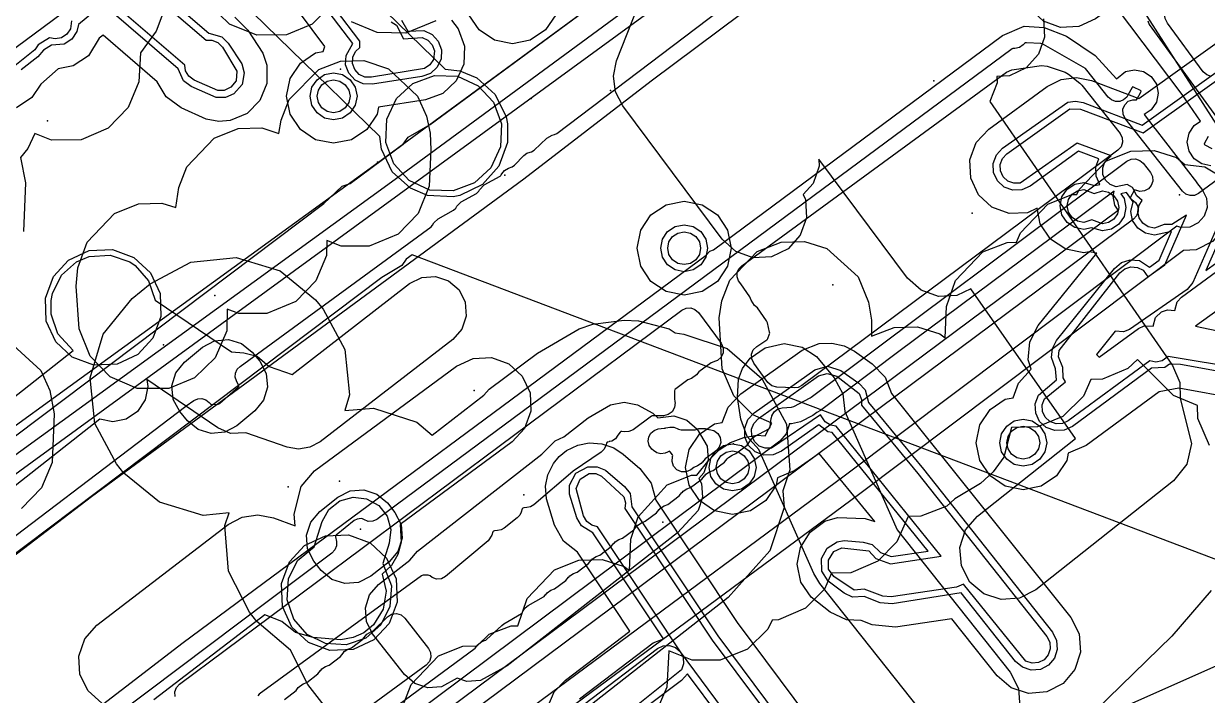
# Model space of a CAD drawing. Header units: metres. Extents: x 8738 to 9560, y -8972 to -7699.
# Drawn here: x 9030.6 to 9081, y -8108.9 to -8080.3 of the extents above; entities that cross this region are included whole.
import ezdxf

# ---------------------------------------------------------------- set-up
doc = ezdxf.new("R2010")
doc.units = ezdxf.units.M
for name, color, linetype in [('AI_GREENING_EXCLUSIONS', 1, 'Continuous'), ('AI_GREENING_LAWN', 82, 'Continuous'), ('AI_GREENING_REJECTED', 6, 'Continuous')]:
    doc.layers.add(name, color=color, linetype=linetype)

msp = doc.modelspace()

# ---------------------------------------------------------------- linework, layer by layer
at = {"layer": 'AI_GREENING_EXCLUSIONS'}
for points in [[(9135.623, -8002.253), (9120.149, -8013.518), (9076.249, -8047.119), (9063.963, -8056.126), (9063.981, -8056.862), (9063.352, -8058.709), (9062.065, -8060.175), (9060.716, -8061.209), (9058.965, -8062.071), (9057.019, -8062.197), (9056.141, -8061.899), (9055.655, -8061.923), (9055.572, -8062.153), (9055.355, -8062.393), (9055.049, -8063.245), (9053.738, -8064.69), (9053.176, -8065.106), (9051.411, -8065.939), (9051.081, -8065.955), (9011.834, -8095.018)], [(9086.755, -8060.903), (9073.69, -8070.417), (9073.249, -8070.663), (9072.484, -8070.939), (9071.674, -8071.023), (9071.514, -8070.998), (9063.65, -8076.778), (9063.47, -8077.53), (9062.641, -8078.741), (9062.132, -8079.196), (9057.313, -8082.792), (9051.892, -8086.973), (9033.491, -8100.485), (9017.902, -8112.401)], [(9030.063, -8065.368), (9030.758, -8065.012), (9031.536, -8064.949), (9032.278, -8065.189), (9032.873, -8065.694), (9037.454, -8071.482), (9048.552, -8082.279), (9049.176, -8082.356), (9049.898, -8082.659), (9050.677, -8083.36), (9051.14, -8084.32), (9051.198, -8084.612), (9051.198, -8085.404), (9050.837, -8086.418), (9050.136, -8087.197), (9049.176, -8087.66), (9048.884, -8087.718), (9047.8, -8087.66), (9047.078, -8087.357), (9046.299, -8086.656), (9045.836, -8085.696), (9045.762, -8085.146), (9034.398, -8074.066), (9029.737, -8068.177)], [(9081.525, -8064.872), (9079.98, -8066.016), (9079.772, -8066.313), (9078.855, -8066.835), (9072.816, -8071.279), (9093.432, -8103.446)], [(9081.525, -8064.872), (9079.98, -8066.016), (9079.772, -8066.313), (9078.855, -8066.835), (9072.816, -8071.279), (9093.432, -8103.446)], [(9081.143, -8086.395), (9080.76, -8086.319), (9080.436, -8086.102), (9080.219, -8085.778), (9080.143, -8085.395), (9080.219, -8085.012), (9080.436, -8084.688), (9080.709, -8084.505), (9079.922, -8083.359), (9077.129, -8079.655), (9076.905, -8078.712), (9076.919, -8078.467), (9077.044, -8077.959), (9077.354, -8077.411), (9077.892, -8076.916), (9089.005, -8068.435)], [(9018.153, -8107.009), (9043.386, -8088.007), (9044.157, -8087.266), (9044.504, -8087.151), (9046.76, -8085.471), (9046.968, -8085.173), (9047.904, -8084.644), (9067.424, -8070.28)], [(9018.153, -8107.009), (9043.386, -8088.007), (9044.157, -8087.266), (9044.504, -8087.151), (9046.76, -8085.471), (9046.968, -8085.173), (9047.904, -8084.644), (9067.424, -8070.28)], [(9081.595, -8078.775), (9080.896, -8079.422), (9080.173, -8079.724), (9078.993, -8079.724), (9077.587, -8079.167), (9076.242, -8080.147), (9075.533, -8080.474), (9074.754, -8080.506), (9074.021, -8080.236), (9073.448, -8079.707), (9073.12, -8078.999), (9073.089, -8078.219), (9073.358, -8077.487), (9073.887, -8076.913), (9075.823, -8075.503), (9076.449, -8075.198), (9077.142, -8075.125), (9077.872, -8075.177), (9079.187, -8074.843), (9079.187, -8074.843), (9079.979, -8074.843), (9080.896, -8075.184), (9081.595, -8075.831)], [(9016.43, -8107.472), (9045.67, -8086.273), (9060.23, -8075.569)], [(9016.448, -8108.711), (9046.259, -8087.08), (9061.502, -8075.875)], [(9074.028, -8080.138), (9074.069, -8080.917), (9073.809, -8081.653), (9073.286, -8082.233), (9072.582, -8082.569), (9072.044, -8082.597), (9072.058, -8082.861), (9071.735, -8083.665), (9079.515, -8094.907), (9079.825, -8095.623), (9079.837, -8096.31), (9080.32, -8098.22), (9080.125, -8099.105), (9079.56, -8099.814), (9073.694, -8104.447), (9072.999, -8104.802), (9072.221, -8104.864), (9071.478, -8104.624), (9070.884, -8104.118), (9070.529, -8103.423), (9070.468, -8102.645), (9070.708, -8101.902), (9071.214, -8101.309), (9075.389, -8098.011), (9070.926, -8091.634), (9070.329, -8091.918), (9069.55, -8091.959), (9069.55, -8091.959), (9068.815, -8091.699), (9068.235, -8091.176), (9064.458, -8086.117), (9064.473, -8086.412), (9064.213, -8087.148), (9063.786, -8087.622), (9063.889, -8087.84), (9063.93, -8088.619), (9063.669, -8089.355), (9063.147, -8089.935), (9062.443, -8090.27), (9061.664, -8090.311), (9060.928, -8090.051), (9060.348, -8089.528), (9056.109, -8083.851), (9055.803, -8083.251), (9055.713, -8082.583), (9055.85, -8081.924), (9057.388, -8078.006)], [(9035.732, -8078.384), (9038.49, -8080.753), (9039.035, -8080.902), (9039.311, -8081.177), (9039.892, -8082.059), (9039.997, -8082.435), (9039.905, -8082.935), (9039.556, -8083.341), (9039.196, -8083.491), (9038.806, -8083.491), (9037.73, -8083.018), (9037.415, -8082.787), (9037.186, -8082.27), (9034.066, -8079.589)], [(9035.248, -8078.364), (9038.372, -8081.047), (9038.616, -8081.047), (9038.869, -8081.151), (9039.062, -8081.344), (9039.686, -8082.373), (9039.647, -8082.778), (9039.427, -8083.054), (9039.137, -8083.196), (9038.864, -8083.197), (9037.857, -8082.747), (9037.637, -8082.585), (9037.496, -8082.351), (9037.46, -8082.109), (9034.082, -8079.207)], [(9046.686, -8080.202), (9046.966, -8080.666), (9047.635, -8080.638), (9047.989, -8080.802), (9048.253, -8081.089), (9048.388, -8081.455), (9048.372, -8081.845), (9048.208, -8082.199), (9047.921, -8082.463), (9047.555, -8082.598), (9045.455, -8082.928), (9045.065, -8082.912), (9044.711, -8082.748), (9044.447, -8082.461), (9044.312, -8082.095), (9044.328, -8081.705), (9044.613, -8081.199), (9042.602, -8078.541)], [(9046.247, -8080.266), (9046.476, -8080.416), (9046.781, -8080.999), (9047.564, -8080.93), (9047.812, -8081.044), (9047.997, -8081.245), (9048.092, -8081.501), (9048.047, -8081.879), (9047.895, -8082.106), (9047.668, -8082.258), (9045.409, -8082.632), (9045.136, -8082.62), (9044.888, -8082.506), (9044.703, -8082.305), (9044.608, -8082.049), (9044.608, -8082.049), (9044.62, -8081.776), (9044.734, -8081.528), (9044.912, -8081.363), (9044.912, -8081.093), (9042.843, -8078.361)], [(9048.814, -8080.197), (9049.107, -8080.567), (9049.376, -8081.3), (9049.344, -8082.079), (9049.017, -8082.788), (9048.443, -8083.317), (9047.71, -8083.586), (9045.709, -8083.9), (9045.648, -8084.206), (9045.214, -8084.855), (9044.565, -8085.289), (9043.8, -8085.441), (9043.035, -8085.289), (9042.386, -8084.855), (9041.952, -8084.206), (9041.8, -8083.441), (9041.952, -8082.676), (9042.386, -8082.027), (9043.035, -8081.593), (9043.353, -8081.53), (9043.428, -8081.315), (9041.801, -8079.139)], [(9036.575, -8079.795), (9036.238, -8080.671), (9035.576, -8081.588), (9035.51, -8082.831), (9035.057, -8083.915), (9034.201, -8084.792), (9033.051, -8085.29), (9031.782, -8085.306), (9031.079, -8085.03), (9030.785, -8085.656), (9030.466, -8086.048), (9030.685, -8087.126), (9030.603, -8089.199)], [(9033.67, -8079.773), (9032.934, -8080.382), (9032.874, -8080.683), (9032.657, -8081.007), (9032.333, -8081.224), (9031.786, -8081.267), (9031.455, -8081.469), (9031.204, -8081.759), (9030.494, -8082.312)], [(9043.743, -8079.528), (9042.882, -8080.367), (9041.799, -8080.82), (9040.53, -8080.836), (9039.365, -8080.367), (9038.488, -8079.511)], [(9032.637, -8080.233), (9032.597, -8080.568), (9032.445, -8080.795), (9032.218, -8080.947), (9031.95, -8081), (9031.705, -8080.951), (9031.226, -8081.254), (9031.085, -8081.465), (9030.228, -8082.139)], [(9039.59, -8080.07), (9040.142, -8080.621), (9040.785, -8081.607), (9040.961, -8082.118), (9040.962, -8082.898), (9040.664, -8083.62), (9040.113, -8084.172), (9039.392, -8084.471), (9038.908, -8084.508), (9038.376, -8084.41), (9037.305, -8083.924), (9036.676, -8083.46), (9036.288, -8082.817), (9033.983, -8080.836), (9033.818, -8080.963), (9033.364, -8081.714), (9032.715, -8082.148), (9032.077, -8082.275), (9031.334, -8082.925), (9030.954, -8083.494), (9030.305, -8083.928)], [(9048.151, -8080.221), (9046.875, -8080.747), (9045.65, -8080.723), (9044.566, -8080.266)], [(9053.258, -8079.965), (9052.824, -8080.614), (9052.175, -8081.048), (9051.41, -8081.2), (9050.645, -8081.048), (9049.996, -8080.614), (9049.562, -8079.965)], [(9024.554, -8116.561), (9037.39, -8106.69), (9059.664, -8090.198), (9059.824, -8090.033), (9059.972, -8089.969), (9072.28, -8080.856), (9073.204, -8080.454), (9074.053, -8080.504), (9075.005, -8080.882), (9076.227, -8081.697), (9077.134, -8082.697), (9077.521, -8082.386), (9077.904, -8082.31), (9078.287, -8082.386), (9078.611, -8082.603), (9078.828, -8082.927), (9078.904, -8083.31), (9078.828, -8083.693), (9078.611, -8084.017), (9078.311, -8084.217), (9078.77, -8084.813), (9078.779, -8084.82), (9080.534, -8087.094), (9080.543, -8087.111), (9080.789, -8087.43), (9080.962, -8087.779), (9080.988, -8088.169), (9080.864, -8088.538), (9080.607, -8088.832), (9080.257, -8089.005), (9079.868, -8089.032), (9079.697, -8088.974), (9065.544, -8099.608), (9033.561, -8123.274)], [(9082.268, -8096.314), (9079.788, -8095.867), (9078.944, -8096.027), (9075.846, -8098.299), (9075.074, -8098.631), (9075.011, -8098.951), (9074.577, -8099.6), (9073.928, -8100.034), (9073.163, -8100.186), (9072.398, -8100.034), (9071.749, -8099.6), (9071.315, -8098.951), (9071.163, -8098.186), (9071.315, -8097.421), (9071.749, -8096.772), (9072.398, -8096.338), (9072.726, -8096.273), (9072.953, -8095.648), (9073.493, -8095.063), (9073.37, -8094.653), (9073.444, -8093.886), (9073.802, -8093.204), (9076.288, -8090.122), (9075.972, -8090.059), (9075.735, -8090.106), (9075.735, -8090.106), (9074.97, -8089.954), (9074.321, -8089.52), (9073.887, -8088.871), (9073.755, -8088.205), (9073.338, -8088.397), (9072.558, -8088.429), (9071.826, -8088.159), (9071.253, -8087.63), (9070.925, -8086.921), (9070.894, -8086.141), (9071.164, -8085.409), (9071.693, -8084.836), (9074.181, -8083.026), (9074.77, -8082.731), (9075.422, -8082.644), (9076.067, -8082.773), (9078.084, -8083.538), (9082.464, -8080.402)], [(9082.445, -8095.33), (9079.855, -8094.863), (9079.385, -8094.848), (9079.191, -8094.978), (9078.629, -8095.018), (9075.254, -8097.492), (9074.901, -8097.657), (9074.511, -8097.674), (9074.144, -8097.54), (9073.857, -8097.277), (9073.692, -8096.923), (9073.675, -8096.533), (9073.808, -8096.167), (9074.574, -8095.511), (9074.535, -8095.036), (9074.365, -8094.555), (9074.402, -8094.172), (9074.581, -8093.831), (9077.046, -8090.767), (9077.345, -8090.516), (9077.717, -8090.399), (9078.106, -8090.434), (9078.53, -8090.707), (9078.942, -8090.422), (9079.48, -8089.197), (9078.743, -8089.348), (9078.36, -8089.272), (9078.036, -8089.055), (9077.819, -8088.731), (9077.743, -8088.348), (9077.743, -8088.348), (9077.844, -8087.928), (9077.56, -8087.539), (9077.318, -8087.585), (9077.454, -8087.787), (9077.53, -8088.17), (9077.454, -8088.553), (9077.237, -8088.877), (9076.913, -8089.094), (9076.53, -8089.17), (9076.067, -8089.04), (9075.735, -8089.106), (9075.352, -8089.03), (9075.028, -8088.813), (9074.811, -8088.489), (9074.735, -8088.106), (9074.811, -8087.723), (9075.028, -8087.399), (9075.352, -8087.182), (9075.735, -8087.106), (9076.198, -8087.236), (9076.425, -8087.191), (9076.261, -8086.833), (9076.248, -8086.443), (9076.378, -8086.1), (9075.509, -8085.77), (9073.458, -8087.262), (9073.104, -8087.425), (9072.714, -8087.441), (9072.348, -8087.306), (9072.061, -8087.041), (9071.898, -8086.687), (9071.882, -8086.297), (9072.017, -8085.931), (9072.282, -8085.644), (9075.064, -8083.687), (9075.39, -8083.643), (9075.713, -8083.708), (9078.23, -8084.663), (9083.046, -8081.215)], [(9082.499, -8095.035), (9079.325, -8094.516), (9079.076, -8094.701), (9078.808, -8094.754), (9078.552, -8094.703), (9075.077, -8097.25), (9074.829, -8097.365), (9074.557, -8097.377), (9074.3, -8097.284), (9074.099, -8097.099), (9073.983, -8096.852), (9073.971, -8096.579), (9074.065, -8096.322), (9074.967, -8095.595), (9074.858, -8095.423), (9074.848, -8094.986), (9074.664, -8094.526), (9074.69, -8094.258), (9077.279, -8090.955), (9077.489, -8090.78), (9077.749, -8090.698), (9078.021, -8090.722), (9078.264, -8090.848), (9078.459, -8091.121), (9079.183, -8090.62), (9080.113, -8088.503), (9079.483, -8088.902), (9079.158, -8088.896), (9078.743, -8089.048), (9078.743, -8089.048), (9078.475, -8088.995), (9078.248, -8088.843), (9078.096, -8088.616), (9078.043, -8088.348), (9078.096, -8088.08), (9078.231, -8087.878), (9077.993, -8087.674), (9077.817, -8087.324), (9077.59, -8087.199), (9077.121, -8087.297), (9076.865, -8087.2), (9076.666, -8087.014), (9076.553, -8086.765), (9076.544, -8086.492), (9076.641, -8086.236), (9076.907, -8085.98), (9075.463, -8085.432), (9073.034, -8087.133), (9072.761, -8087.144), (9072.505, -8087.05), (9072.304, -8086.865), (9072.189, -8086.617), (9072.178, -8086.344), (9072.273, -8086.088), (9072.458, -8085.887), (9075.152, -8083.974), (9075.606, -8083.988), (9078.274, -8085.001), (9083.22, -8081.459)], [(9046.768, -8109.355), (9047.108, -8108.48), (9048.268, -8107.258), (9049.298, -8106.851), (9049.912, -8106.834), (9050.427, -8106.338), (9051.358, -8105.988), (9051.647, -8105.98), (9052.044, -8104.815), (9053.205, -8103.593), (9054.235, -8103.186), (9055.229, -8103.159), (9056.177, -8103.46), (9056.401, -8103.627), (9056.458, -8102.296), (9056.769, -8101.349), (9058.008, -8099.977), (9059.037, -8099.569), (9059.268, -8099.563), (9059.783, -8098.91), (9060.22, -8098.489), (9060.7, -8098.182), (9061.265, -8097.961), (9061.825, -8097.861), (9062.167, -8097.892), (9062.459, -8097.36), (9061.655, -8097.006), (9060.844, -8096.196), (9060.346, -8095.046), (9060.214, -8092.874), (9060.331, -8092.148), (9060.67, -8091.272), (9061.831, -8090.051), (9062.86, -8089.643), (9063.855, -8089.617), (9064.803, -8089.917), (9066.129, -8091.127), (9066.575, -8092.202), (9066.697, -8092.973), (9066.697, -8093.648), (9067.665, -8093.276), (9068.66, -8093.25), (9069.608, -8093.55), (9069.835, -8093.72), (9069.892, -8092.384), (9070.28, -8091.286), (9071.441, -8090.064), (9072.47, -8089.657), (9072.881, -8089.646), (9073.046, -8089.255), (9074.206, -8088.033), (9075.236, -8087.625), (9075.447, -8087.62), (9075.548, -8087.405), (9076.709, -8086.184), (9077.738, -8085.776), (9078.733, -8085.75), (9079.681, -8086.05), (9080.044, -8086.349), (9080.895, -8086.438), (9081.845, -8087.006)], [(9108.694, -8109.287), (9107.168, -8108.096), (9099.384, -8102.657), (9098.398, -8101.922), (9096.636, -8100.372), (9086.952, -8089.784), (9086.001, -8088.879), (9084.199, -8087.383), (9084.046, -8087.542), (9083.33, -8087.854), (9082.55, -8087.868), (9081.935, -8087.626), (9081.98, -8088.297), (9081.73, -8089.037), (9081.217, -8089.624), (9080.518, -8089.971), (9079.987, -8090.007), (9066.145, -8100.408), (9037.984, -8121.222)], [(9031.565, -8122.261), (9077.201, -8088.284), (9077.063, -8088.078), (9076.987, -8087.695), (9077.031, -8087.476), (9067.869, -8094.297), (9064.533, -8096.821), (9064.38, -8096.894), (9064.209, -8097.022), (9063.679, -8097.294), (9063.299, -8097.389), (9063.19, -8097.383), (9063.194, -8097.421), (9063.07, -8097.816), (9062.797, -8098.127), (9042.506, -8113.271)], [(9081.877, -8087.968), (9080.385, -8091.364), (9080.143, -8091.658), (9077.683, -8093.362), (9077.433, -8093.471), (9077.076, -8093.442), (9076.281, -8094.431), (9076.398, -8094.546), (9078.068, -8093.322), (9078.315, -8093.207), (9078.697, -8093.23), (9078.796, -8092.857), (9079.048, -8092.612), (9079.307, -8092.526), (9079.622, -8092.565), (9079.711, -8092.19), (9079.895, -8091.989), (9082.239, -8090.274)], [(9082.11, -8088.182), (9080.936, -8090.856), (9081.872, -8090.17)], [(9085.677, -8089.493), (9080.496, -8093.224), (9083.001, -8093.757)], [(9020.873, -8143.225), (9035.678, -8129.322), (9036.104, -8128.494), (9036.633, -8127.92), (9036.963, -8127.767), (9037.975, -8126.806), (9038.51, -8126.441), (9039.774, -8125.854), (9040.036, -8125.603), (9040.764, -8125.321), (9041.535, -8125.203), (9041.871, -8125.239), (9086.861, -8105.247), (9047.138, -8090.189), (9046.893, -8090.373), (9046.71, -8090.644), (9045.859, -8091.153), (9020.617, -8110.161)], [(9020.873, -8143.225), (9035.678, -8129.322), (9036.104, -8128.494), (9036.633, -8127.92), (9036.963, -8127.767), (9037.975, -8126.806), (9038.51, -8126.441), (9039.774, -8125.854), (9040.036, -8125.603), (9040.764, -8125.321), (9041.535, -8125.203), (9041.871, -8125.239), (9086.861, -8105.247), (9047.138, -8090.189), (9046.893, -8090.373), (9046.71, -8090.644), (9045.859, -8091.153), (9020.617, -8110.161)], [(9028.185, -8097.829), (9032.71, -8094.258), (9032.053, -8093.553), (9031.768, -8092.72), (9031.768, -8092.126), (9031.768, -8092.126), (9031.827, -8091.834), (9032.214, -8091.054), (9032.858, -8090.488), (9033.399, -8090.262), (9034.285, -8090.203), (9035.118, -8090.488), (9035.357, -8090.649), (9035.923, -8091.293), (9036.206, -8092.116), (9039.456, -8094.323), (9039.979, -8094.356), (9040.545, -8094.507), (9041.053, -8094.936), (9042.036, -8095.278), (9047.036, -8091.415), (9047.56, -8091.155), (9048.143, -8091.114), (9048.698, -8091.301), (9049.14, -8091.685), (9049.4, -8092.209), (9049.44, -8092.793), (9049.254, -8093.348), (9048.87, -8093.789), (9043.227, -8098.148), (9042.792, -8098.382), (9042.304, -8098.461), (9041.818, -8098.378), (9040.068, -8097.77), (9039.403, -8097.792), (9038.866, -8097.559), (9035.847, -8095.499), (9035.894, -8095.794), (9035.78, -8096.368), (9035.455, -8096.855), (9034.968, -8097.18), (9034.394, -8097.294), (9033.844, -8097.185), (9030.043, -8100.184)], [(9044.052, -8110.215), (9042.698, -8108.481), (9041.96, -8107.015), (9040.532, -8105.798), (9040.214, -8105.395), (9039.327, -8103.658), (9039.172, -8101.714), (9039.172, -8101.714), (9039.348, -8101.171), (9038.25, -8101.281), (9036.382, -8100.717), (9034.873, -8099.484), (9034.55, -8099.092), (9033.627, -8097.373), (9033.432, -8095.432), (9033.995, -8093.564), (9035.229, -8092.053), (9035.995, -8091.423), (9037.714, -8090.501), (9039.653, -8090.306), (9041.523, -8090.87), (9043.032, -8092.103), (9043.355, -8092.495), (9044.278, -8094.214), (9044.473, -8096.155), (9044.274, -8096.816), (9045.497, -8096.718), (9047.349, -8097.317), (9048, -8097.871), (9050.189, -8096.162), (9050.427, -8095.903), (9052.479, -8094.375), (9054.256, -8093.345), (9054.834, -8093.145), (9056.169, -8092.964), (9056.78, -8093.001), (9058.082, -8093.345), (9058.339, -8093.516), (9058.707, -8093.569), (9060.56, -8094.18), (9062.037, -8095.454), (9063.075, -8097.402), (9063.219, -8099.347), (9062.926, -8100.236), (9062.978, -8100.94), (9062.366, -8102.792), (9060.602, -8104.779), (9053.342, -8110.447)], [(9030.007, -8093.896), (9031.332, -8095.106), (9031.717, -8095.962), (9031.9, -8096.952), (9031.818, -8099.025), (9031.365, -8100.109), (9030.509, -8100.986)], [(9069.465, -8110.444), (9064.505, -8104.178), (9064.245, -8103.748), (9061.906, -8098.479), (9061.401, -8097.922), (9061.138, -8097.187), (9061.002, -8096.263), (9061.04, -8095.483), (9061.04, -8095.483), (9061.215, -8095.03), (9061.531, -8094.592), (9062.168, -8094.142), (9062.98, -8093.97), (9063.745, -8094.122), (9064.358, -8094.521), (9065.118, -8095.42), (9065.487, -8096.108), (9065.562, -8096.856), (9067.798, -8101.894), (9072.602, -8107.962), (9072.957, -8108.656), (9073.02, -8109.434)], [(9033.929, -8109.272), (9033.343, -8108.756), (9032.999, -8108.056), (9032.949, -8107.277), (9033.201, -8106.539), (9033.716, -8105.953), (9039.316, -8101.668), (9039.91, -8101.355), (9040.574, -8101.256), (9041.234, -8101.384), (9042.157, -8101.73), (9042.157, -8101.73), (9042.117, -8101.227), (9042.413, -8100.044), (9042.991, -8099.377), (9049.036, -8094.929), (9049.743, -8094.598), (9050.522, -8094.563), (9051.256, -8094.828), (9051.832, -8095.355), (9052.163, -8096.061), (9052.199, -8096.841), (9051.933, -8097.575), (9051.407, -8098.151), (9046.632, -8101.664), (9046.67, -8102.421), (9046.535, -8102.944), (9046.266, -8103.412), (9045.872, -8103.785), (9046.038, -8104.506), (9045.912, -8105.276), (9045.5, -8105.939), (9045.081, -8106.28), (9044.639, -8106.481), (9044.106, -8106.572), (9042.933, -8106.483), (9042.184, -8106.264), (9041.598, -8105.793), (9040.866, -8105.518), (9036.147, -8109.129)], [(9081.093, -8098.3), (9080.594, -8097.15), (9080.578, -8096.606), (9079.558, -8096.176), (9078.024, -8094.647), (9077.615, -8095.034), (9076.531, -8095.487), (9076.039, -8095.503), (9075.726, -8096.21), (9074.849, -8097.065), (9073.766, -8097.518), (9072.657, -8097.535), (9072.33, -8098.803), (9071.877, -8099.425), (9071.341, -8099.929), (9070.248, -8100.574), (9069.902, -8100.887), (9068.808, -8101.315), (9068.256, -8101.322), (9067.782, -8102.413), (9066.972, -8103.223), (9065.822, -8103.722), (9065, -8103.738), (9064.696, -8104.426), (9063.885, -8105.236), (9062.739, -8105.733), (9062.467, -8105.748), (9062.293, -8106.122), (9061.416, -8106.977), (9060.251, -8107.447), (9059.063, -8107.447), (9058.078, -8107.053), (9057.989, -8108.588), (9057.491, -8109.739)], [(9052.927, -8109.434), (9053.196, -8108.799), (9053.666, -8108.293), (9056.417, -8106.205), (9054.183, -8102.844), (9053.592, -8102.38), (9053.209, -8101.7), (9053.209, -8101.7), (9052.858, -8100.576), (9052.826, -8100.037), (9052.922, -8099.561), (9053.16, -8099.076), (9053.406, -8098.776), (9053.713, -8098.525), (9054.199, -8098.289), (9054.676, -8098.196), (9055.215, -8098.23), (9055.725, -8098.407), (9056.129, -8098.678), (9056.835, -8099.289), (9057.314, -8099.905), (9057.514, -8100.63), (9060.975, -8105.836), (9064.023, -8109.919)], [(9054.27, -8109.09), (9057.403, -8106.713), (9057.839, -8106.537), (9054.836, -8102.02), (9054.351, -8101.729), (9054.16, -8101.389), (9053.839, -8100.383), (9053.84, -8099.993), (9054.113, -8099.483), (9054.627, -8099.209), (9055.018, -8099.21), (9055.378, -8099.36), (9056.181, -8100.045), (9056.421, -8100.353), (9056.501, -8100.913), (9060.158, -8106.413), (9063.222, -8110.517)], [(9054.452, -8109.329), (9057.584, -8106.952), (9057.83, -8106.832), (9058.102, -8106.816), (9058.36, -8106.905), (9058.563, -8107.084), (9055.029, -8101.769), (9054.794, -8101.703), (9054.579, -8101.534), (9054.445, -8101.296), (9054.122, -8100.137), (9054.291, -8099.733), (9054.685, -8099.504), (9054.958, -8099.504), (9055.21, -8099.609), (9056.152, -8100.488), (9056.225, -8100.751), (9056.195, -8100.993), (9059.912, -8106.586), (9062.981, -8110.696)], [(9081.159, -8104.477), (9079.485, -8106.428), (9075.679, -8110.129)], [(9061.86, -8111.534), (9058.567, -8107.09), (9058.684, -8107.332), (9058.701, -8107.604), (9058.611, -8107.862), (9056.698, -8109.382)], [(9061.619, -8111.713), (9058.863, -8108.022), (9058.612, -8108.306), (9057.183, -8109.39)]]:
    msp.add_lwpolyline(points, dxfattribs=at)
for points in [[(9037.089, -8088.179), (9037.213, -8087.316), (9037.552, -8086.44), (9038.712, -8085.219), (9039.742, -8084.811), (9040.737, -8084.785), (9041.473, -8085.018), (9041.568, -8084.449), (9041.907, -8083.574), (9043.167, -8082.295), (9044.098, -8081.945), (9045.092, -8081.918), (9046.142, -8082.27), (9047.366, -8083.428), (9047.751, -8084.284), (9047.906, -8085.004), (9047.946, -8085.721), (9047.868, -8087.265), (9047.399, -8088.431), (9046.543, -8089.308), (9045.311, -8089.822), (9044.124, -8089.822), (9043.513, -8089.584), (9043.496, -8090.214), (9043.043, -8091.297), (9042.188, -8092.174), (9040.956, -8092.689), (9039.768, -8092.689), (9039.271, -8092.499), (9039.249, -8093.418), (9038.75, -8094.568), (9037.873, -8095.424), (9036.79, -8095.877), (9035.439, -8095.877), (9034.289, -8095.379), (9033.433, -8094.502), (9032.964, -8093.336), (9032.835, -8091.518), (9032.916, -8090.742), (9033.304, -8089.645), (9034.465, -8088.423), (9035.494, -8088.016), (9036.489, -8087.989), (9037.089, -8088.179)], [(9043.8, -8084.441), (9043.417, -8084.365), (9043.093, -8084.148), (9042.876, -8083.824), (9042.8, -8083.441), (9042.876, -8083.058), (9043.093, -8082.734), (9043.417, -8082.517), (9043.8, -8082.441), (9044.183, -8082.517), (9044.507, -8082.734), (9044.724, -8083.058), (9044.8, -8083.441), (9044.724, -8083.824), (9044.507, -8084.148), (9044.183, -8084.365), (9043.8, -8084.441)], [(9043.532, -8084.088), (9043.305, -8083.936), (9043.153, -8083.709), (9043.1, -8083.441), (9043.153, -8083.173), (9043.305, -8082.946), (9043.532, -8082.794), (9043.8, -8082.741), (9044.068, -8082.794), (9044.295, -8082.946), (9044.447, -8083.173), (9044.5, -8083.441), (9044.447, -8083.709), (9044.295, -8083.936), (9044.068, -8084.088), (9043.8, -8084.141), (9043.532, -8084.088)], [(9048.092, -8082.548), (9049.078, -8082.587), (9049.96, -8082.996), (9050.607, -8083.695), (9050.948, -8084.612), (9050.909, -8085.598), (9050.5, -8086.48), (9049.801, -8087.127), (9048.884, -8087.468), (9047.898, -8087.429), (9047.016, -8087.02), (9046.369, -8086.321), (9046.028, -8085.404), (9046.067, -8084.418), (9046.476, -8083.536), (9047.175, -8082.889), (9048.092, -8082.548)], [(9077.177, -8087.902), (9077.23, -8088.17), (9077.177, -8088.438), (9077.025, -8088.665), (9076.798, -8088.817), (9076.53, -8088.87), (9076.085, -8088.698), (9075.735, -8088.806), (9075.467, -8088.753), (9075.24, -8088.601), (9075.088, -8088.374), (9075.035, -8088.106), (9075.088, -8087.838), (9075.24, -8087.611), (9075.467, -8087.459), (9075.735, -8087.406), (9076.18, -8087.578), (9076.53, -8087.47), (9076.798, -8087.523), (9077.025, -8087.675), (9077.177, -8087.902)], [(9058.725, -8091.907), (9057.96, -8091.755), (9057.311, -8091.321), (9056.877, -8090.672), (9056.725, -8089.907), (9056.877, -8089.142), (9057.311, -8088.493), (9057.96, -8088.059), (9058.725, -8087.907), (9059.49, -8088.059), (9060.139, -8088.493), (9060.573, -8089.142), (9060.725, -8089.907), (9060.573, -8090.672), (9060.139, -8091.321), (9059.49, -8091.755), (9058.725, -8091.907)], [(9058.342, -8090.831), (9058.018, -8090.614), (9057.801, -8090.29), (9057.725, -8089.907), (9057.801, -8089.524), (9058.018, -8089.2), (9058.342, -8088.983), (9058.725, -8088.907), (9059.108, -8088.983), (9059.432, -8089.2), (9059.649, -8089.524), (9059.725, -8089.907), (9059.649, -8090.29), (9059.432, -8090.614), (9059.108, -8090.831), (9058.725, -8090.907), (9058.342, -8090.831)], [(9058.23, -8090.402), (9058.078, -8090.175), (9058.025, -8089.907), (9058.078, -8089.639), (9058.23, -8089.412), (9058.457, -8089.26), (9058.725, -8089.207), (9058.993, -8089.26), (9059.22, -8089.412), (9059.372, -8089.639), (9059.425, -8089.907), (9059.372, -8090.175), (9059.22, -8090.402), (9058.993, -8090.554), (9058.725, -8090.607), (9058.457, -8090.554), (9058.23, -8090.402)], [(9033.398, -8090.002), (9034.384, -8089.963), (9035.301, -8090.304), (9036, -8090.951), (9036.409, -8091.833), (9036.448, -8092.819), (9036.107, -8093.736), (9035.46, -8094.435), (9034.578, -8094.844), (9033.592, -8094.883), (9032.675, -8094.542), (9031.976, -8093.895), (9031.567, -8093.013), (9031.528, -8092.027), (9031.869, -8091.11), (9032.516, -8090.411), (9033.398, -8090.002)], [(9040.82, -8096.38), (9040.45, -8096.833), (9039.685, -8097.462), (9039.17, -8097.739), (9038.587, -8097.797), (9038.027, -8097.628), (9037.574, -8097.258), (9037.251, -8096.865), (9036.974, -8096.35), (9036.916, -8095.767), (9037.085, -8095.208), (9037.455, -8094.754), (9038.22, -8094.125), (9038.735, -8093.848), (9039.318, -8093.79), (9039.877, -8093.959), (9040.331, -8094.329), (9040.654, -8094.722), (9040.931, -8095.237), (9040.989, -8095.82), (9040.82, -8096.38)], [(9066.431, -8101.42), (9066.841, -8101.537), (9064.466, -8098.643), (9063.442, -8099.368), (9062.697, -8099.686), (9062.635, -8100.001), (9062.201, -8100.65), (9061.552, -8101.084), (9060.787, -8101.236), (9060.022, -8101.084), (9059.373, -8100.65), (9058.939, -8100.001), (9058.787, -8099.236), (9058.939, -8098.471), (9059.373, -8097.822), (9060.022, -8097.388), (9060.344, -8097.324), (9060.595, -8096.668), (9061.132, -8096.102), (9063.749, -8094.248), (9064.476, -8093.965), (9065.016, -8093.944), (9065.542, -8094.068), (9065.971, -8094.296), (9066.736, -8094.831), (9067.276, -8095.394), (9067.549, -8096.095), (9075.185, -8105.633), (9075.541, -8106.328), (9075.603, -8107.105), (9075.364, -8107.848), (9074.858, -8108.442), (9074.163, -8108.798), (9073.386, -8108.861), (9072.643, -8108.621), (9072.049, -8108.116), (9070.122, -8105.682), (9067.724, -8106.041), (9066.724, -8105.935), (9066.254, -8105.758), (9065.643, -8105.728), (9064.937, -8105.395), (9064.129, -8104.769), (9063.696, -8104.12), (9063.543, -8103.354), (9063.671, -8102.651), (9064.083, -8101.988), (9064.717, -8101.533), (9065.249, -8101.376), (9066.431, -8101.42)], [(9067.537, -8103.035), (9069.115, -8102.799), (9065.028, -8097.753), (9064.846, -8097.721), (9064.455, -8097.427), (9062.864, -8098.551), (9062.508, -8098.71), (9062.118, -8098.721), (9061.754, -8098.581), (9061.471, -8098.312), (9061.312, -8097.956), (9061.301, -8097.566), (9061.441, -8097.202), (9061.71, -8096.919), (9064.287, -8095.091), (9064.825, -8094.934), (9065.398, -8095.115), (9066.163, -8095.65), (9066.433, -8095.932), (9066.571, -8096.48), (9068.908, -8099.315), (9074.401, -8106.254), (9074.579, -8106.601), (9074.61, -8106.99), (9074.49, -8107.361), (9074.237, -8107.658), (9073.89, -8107.836), (9073.501, -8107.868), (9073.13, -8107.748), (9072.833, -8107.495), (9070.522, -8104.576), (9067.576, -8105.052), (9067.076, -8104.999), (9066.383, -8104.738), (9065.886, -8104.758), (9065.533, -8104.591), (9064.86, -8104.085), (9064.592, -8103.661), (9064.573, -8103.112), (9064.813, -8102.671), (9065.237, -8102.403), (9065.543, -8102.354), (9066.35, -8102.417), (9066.725, -8102.524), (9067.087, -8102.866), (9067.537, -8103.035)], [(9065.194, -8097.483), (9064.953, -8097.441), (9064.722, -8097.296), (9064.534, -8097.003), (9062.442, -8098.418), (9062.169, -8098.425), (9061.914, -8098.327), (9061.715, -8098.139), (9061.604, -8097.89), (9061.597, -8097.617), (9061.695, -8097.362), (9061.883, -8097.163), (9064.448, -8095.344), (9064.807, -8095.235), (9065.226, -8095.361), (9066.18, -8096.093), (9066.28, -8096.348), (9066.274, -8096.592), (9068.673, -8099.501), (9074.166, -8106.44), (9074.29, -8106.683), (9074.312, -8106.955), (9074.228, -8107.215), (9074.051, -8107.423), (9073.808, -8107.548), (9073.536, -8107.57), (9073.276, -8107.486), (9070.613, -8104.207), (9070.313, -8104.339), (9067.531, -8104.755), (9067.181, -8104.718), (9066.394, -8104.422), (9065.958, -8104.467), (9065.1, -8103.887), (9064.877, -8103.569), (9064.864, -8103.185), (9065.09, -8102.821), (9065.441, -8102.662), (9066.589, -8102.791), (9066.887, -8103.112), (9067.504, -8103.343), (9069.672, -8103.019), (9065.194, -8097.483)], [(9045.716, -8104.222), (9047.038, -8103.19), (9047.373, -8102.801), (9052.667, -8098.668), (9053.236, -8098.111), (9053.603, -8097.937), (9054.633, -8097.134), (9055.595, -8096.578), (9056.169, -8096.464), (9056.743, -8096.578), (9057.397, -8096.928), (9057.608, -8097.13), (9058.28, -8097.043), (9058.835, -8097.226), (9059.279, -8097.608), (9059.702, -8098.336), (9059.745, -8098.92), (9059.562, -8099.475), (9059.354, -8099.716), (9059.461, -8099.928), (9059.504, -8100.512), (9059.32, -8101.068), (9058.448, -8102.021), (9051.188, -8107.688), (9050.052, -8108.304), (9049.469, -8108.347), (9049.057, -8108.211), (9048.394, -8108.584), (9047.81, -8108.627), (9047.254, -8108.443), (9046.811, -8108.061), (9045.457, -8106.327), (9045.194, -8105.804), (9045.151, -8105.221), (9045.334, -8104.665), (9045.716, -8104.222)], [(9072.456, -8098.893), (9072.239, -8098.569), (9072.163, -8098.186), (9072.239, -8097.803), (9072.456, -8097.479), (9072.78, -8097.262), (9073.163, -8097.186), (9073.546, -8097.262), (9073.87, -8097.479), (9074.087, -8097.803), (9074.163, -8098.186), (9074.087, -8098.569), (9073.87, -8098.893), (9073.546, -8099.11), (9073.163, -8099.186), (9072.78, -8099.11), (9072.456, -8098.893)], [(9072.668, -8098.681), (9072.516, -8098.454), (9072.463, -8098.186), (9072.516, -8097.918), (9072.668, -8097.691), (9072.895, -8097.539), (9073.163, -8097.486), (9073.431, -8097.539), (9073.658, -8097.691), (9073.81, -8097.918), (9073.863, -8098.186), (9073.81, -8098.454), (9073.658, -8098.681), (9073.431, -8098.833), (9073.163, -8098.886), (9072.895, -8098.833), (9072.668, -8098.681)], [(9060.787, -8100.236), (9060.404, -8100.16), (9060.08, -8099.943), (9059.863, -8099.619), (9059.787, -8099.236), (9059.863, -8098.853), (9060.08, -8098.529), (9060.404, -8098.312), (9060.787, -8098.236), (9061.17, -8098.312), (9061.494, -8098.529), (9061.711, -8098.853), (9061.787, -8099.236), (9061.711, -8099.619), (9061.494, -8099.943), (9061.17, -8100.16), (9060.787, -8100.236)], [(9060.519, -8099.883), (9060.292, -8099.731), (9060.14, -8099.504), (9060.087, -8099.236), (9060.14, -8098.968), (9060.292, -8098.741), (9060.519, -8098.589), (9060.787, -8098.536), (9061.055, -8098.589), (9061.282, -8098.741), (9061.434, -8098.968), (9061.487, -8099.236), (9061.434, -8099.504), (9061.282, -8099.731), (9061.055, -8099.883), (9060.787, -8099.936), (9060.519, -8099.883)], [(9046.539, -8102.813), (9046.16, -8103.258), (9045.384, -8103.872), (9044.863, -8104.139), (9044.278, -8104.186), (9043.721, -8104.005), (9043.276, -8103.625), (9042.961, -8103.226), (9042.695, -8102.706), (9042.648, -8102.122), (9042.829, -8101.565), (9043.208, -8101.12), (9043.984, -8100.507), (9044.504, -8100.241), (9045.089, -8100.194), (9045.644, -8100.374), (9046.09, -8100.753), (9046.405, -8101.151), (9046.672, -8101.672), (9046.719, -8102.256), (9046.539, -8102.813)], [(9043.317, -8101.539), (9043.603, -8101.029), (9044.062, -8100.666), (9044.626, -8100.507), (9045.207, -8100.575), (9045.718, -8100.861), (9046.08, -8101.321), (9046.239, -8101.884), (9046.171, -8102.465), (9045.893, -8103.322), (9046.259, -8104.276), (9046.2, -8105.162), (9045.813, -8105.942), (9045.169, -8106.508), (9044.336, -8106.793), (9043.45, -8106.734), (9042.67, -8106.347), (9042.104, -8105.703), (9041.819, -8104.87), (9041.878, -8103.984), (9042.265, -8103.204), (9042.969, -8102.613), (9043.317, -8101.539)], [(9043.449, -8102.152), (9044.435, -8102.113), (9045.352, -8102.454), (9046.051, -8103.101), (9046.46, -8103.983), (9046.499, -8104.969), (9046.158, -8105.886), (9045.511, -8106.585), (9044.629, -8106.994), (9043.643, -8107.033), (9042.726, -8106.692), (9042.027, -8106.045), (9041.618, -8105.163), (9041.579, -8104.177), (9041.92, -8103.26), (9042.567, -8102.561), (9043.449, -8102.152)]]:
    msp.add_lwpolyline(points, close=True, dxfattribs=at)
at = {"layer": 'AI_GREENING_LAWN'}
for points in [[(9081.156, -8082.594), (9080.971, -8082.528), (9080.826, -8082.396), (9079.305, -8080.325), (9079.225, -8080.157), (9078.999, -8079.307), (9078.983, -8079.161), (9078.996, -8078.778), (9079.023, -8078.634), (9079.307, -8077.802), (9079.406, -8077.633), (9080.014, -8076.944), (9080.014, -8076.944), (9080.086, -8076.877), (9089.285, -8069.9)], [(9062.065, -8076.329), (9016.694, -8109.411)], [(9017.481, -8111.842), (9037.506, -8096.628), (9037.529, -8096.612), (9037.853, -8096.393), (9038.016, -8096.321), (9038.195, -8096.311), (9038.365, -8096.364), (9038.506, -8096.474), (9038.552, -8096.525), (9038.596, -8096.556), (9038.65, -8096.563), (9038.884, -8096.539), (9038.92, -8096.53), (9038.952, -8096.51), (9039.732, -8095.825), (9039.761, -8095.787), (9039.75, -8095.74), (9039.662, -8095.559), (9039.615, -8095.393), (9039.627, -8095.22), (9039.697, -8095.062), (9039.817, -8094.937), (9047.949, -8089), (9048.014, -8088.929), (9048.073, -8088.833), (9048.252, -8088.661), (9048.907, -8088.287), (9048.999, -8088.196), (9049.04, -8088.124), (9049.229, -8087.937), (9049.88, -8087.571), (9049.976, -8087.473), (9050.008, -8087.415), (9050.207, -8087.213), (9050.886, -8086.837), (9050.915, -8086.815), (9050.936, -8086.785), (9050.955, -8086.747), (9051.072, -8086.594), (9051.239, -8086.497), (9051.408, -8086.438), (9051.506, -8086.376), (9051.904, -8085.959), (9052.025, -8085.866), (9052.168, -8085.814), (9052.223, -8085.803), (9052.345, -8085.739), (9052.883, -8085.22), (9053.107, -8085.095), (9053.21, -8085.068), (9053.298, -8085.026), (9061.715, -8078.633)], [(9078.461, -8080.223), (9078.527, -8080.383), (9081.393, -8084.328)], [(9082.263, -8086.372), (9080.628, -8087.575), (9080.455, -8087.657), (9080.264, -8087.668), (9080.083, -8087.607), (9079.939, -8087.482), (9077.503, -8084.39), (9077.41, -8084.202), (9077.403, -8083.993), (9077.482, -8083.799), (9077.634, -8083.654), (9077.832, -8083.585), (9077.934, -8083.593), (9077.986, -8083.588), (9078.014, -8083.554), (9078.168, -8083.266), (9078.18, -8083.226), (9078.148, -8083.2), (9077.86, -8083.046), (9077.82, -8083.034), (9077.794, -8083.066), (9077.617, -8083.397), (9077.61, -8083.394), (9077.57, -8083.471), (9077.436, -8083.592), (9077.267, -8083.657), (9077.087, -8083.658), (9076.918, -8083.594), (9076.782, -8083.475), (9075.875, -8082.324), (9075.805, -8082.263), (9074.023, -8081.231), (9073.916, -8081.198), (9073.302, -8081.158), (9073.252, -8081.166), (9073.21, -8081.194), (9073.156, -8081.25), (9072.997, -8081.36), (9072.809, -8081.401), (9072.758, -8081.403), (9072.722, -8081.409), (9072.689, -8081.426), (9045.694, -8101.42), (9045.678, -8101.432), (9045.643, -8101.456), (9045.464, -8101.531), (9045.27, -8101.534), (9045.09, -8101.462), (9045.029, -8101.422), (9044.975, -8101.416), (9044.798, -8101.44), (9044.674, -8101.493), (9043.911, -8102.122), (9043.884, -8102.153), (9043.885, -8102.195), (9043.922, -8102.39), (9043.923, -8102.574), (9043.856, -8102.747), (9043.731, -8102.883), (9008.478, -8129.407)], [(9081.033, -8085.151), (9080.879, -8085.439), (9080.867, -8085.479), (9080.899, -8085.505), (9081.187, -8085.659)], [(9041.955, -8112.742), (9049.829, -8106.932), (9049.945, -8106.789), (9049.947, -8106.791), (9049.978, -8106.746), (9050.109, -8106.648), (9050.209, -8106.616), (9050.207, -8106.612), (9050.277, -8106.59), (9050.307, -8106.57), (9050.967, -8105.964), (9051.049, -8105.902), (9051.799, -8105.455), (9051.827, -8105.432), (9051.847, -8105.401), (9051.87, -8105.351), (9051.957, -8105.218), (9052.082, -8105.12), (9052.739, -8104.754), (9052.769, -8104.73), (9052.812, -8104.667), (9052.818, -8104.67), (9052.889, -8104.572), (9053.05, -8104.471), (9053.204, -8104.411), (9053.688, -8104.052), (9053.804, -8103.91), (9053.809, -8103.914), (9053.854, -8103.852), (9054.015, -8103.751), (9054.169, -8103.691), (9054.653, -8103.332), (9054.769, -8103.19), (9054.774, -8103.194), (9054.819, -8103.132), (9054.98, -8103.031), (9055.134, -8102.971), (9055.618, -8102.612), (9055.733, -8102.47), (9055.738, -8102.474), (9055.784, -8102.412), (9055.945, -8102.311), (9056.099, -8102.251), (9056.583, -8101.892), (9056.698, -8101.75), (9056.703, -8101.754), (9056.748, -8101.692), (9056.909, -8101.591), (9057.063, -8101.531), (9057.548, -8101.172), (9057.663, -8101.03), (9057.668, -8101.034), (9057.713, -8100.972), (9057.874, -8100.871), (9058.028, -8100.811), (9058.512, -8100.452), (9058.628, -8100.31), (9058.633, -8100.314), (9058.678, -8100.252), (9058.839, -8100.151), (9058.993, -8100.091), (9059.477, -8099.732), (9059.593, -8099.59), (9059.598, -8099.594), (9059.643, -8099.532), (9059.804, -8099.431), (9059.958, -8099.371), (9060.442, -8099.012), (9060.557, -8098.87), (9060.562, -8098.874), (9060.608, -8098.812), (9060.768, -8098.711), (9060.923, -8098.651), (9061.407, -8098.291), (9061.483, -8098.198), (9061.506, -8098.148), (9061.596, -8098.016), (9061.723, -8097.919), (9062.326, -8097.595), (9062.367, -8097.558), (9062.386, -8097.507), (9062.434, -8097.139), (9062.443, -8097.14), (9062.454, -8097.043), (9062.552, -8096.871), (9062.708, -8096.751), (9062.899, -8096.7), (9063.298, -8096.676), (9063.401, -8096.646), (9064.096, -8096.27), (9064.127, -8096.251), (9077.577, -8086.198), (9077.751, -8086.114), (9077.944, -8086.103), (9078.127, -8086.166), (9078.272, -8086.293), (9078.574, -8086.684), (9078.66, -8086.857), (9078.674, -8087.049), (9078.614, -8087.233), (9078.49, -8087.38), (9078.319, -8087.469), (9078.126, -8087.487), (9077.991, -8087.445), (9077.99, -8087.445), (9077.903, -8087.419), (9077.877, -8087.451), (9077.723, -8087.739), (9077.711, -8087.779), (9077.743, -8087.805), (9077.789, -8087.83), (9077.943, -8087.957), (9078.035, -8088.135), (9078.05, -8088.334), (9077.985, -8088.523), (9077.852, -8088.672), (9032.04, -8122.781)], [(9037.047, -8108.986), (9037.038, -8108.792), (9037.038, -8108.792), (9037.104, -8108.609), (9037.234, -8108.465), (9058.63, -8092.539), (9058.807, -8092.455), (9059.002, -8092.446), (9059.186, -8092.511), (9059.33, -8092.642), (9060.303, -8093.953), (9060.39, -8094.144), (9060.391, -8094.355), (9060.304, -8094.547), (9060.146, -8094.687), (9060.061, -8094.713), (9060.064, -8094.72), (9059.877, -8094.79), (9059.348, -8095.174), (9059.248, -8095.299), (9059.032, -8095.457), (9058.881, -8095.513), (9058.366, -8095.887), (9058.331, -8095.927), (9058.317, -8095.978), (9058.307, -8096.309), (9058.331, -8096.45), (9058.329, -8096.451), (9058.337, -8096.475), (9058.319, -8096.684), (9058.216, -8096.868), (9058.048, -8096.993), (9057.842, -8097.037), (9057.401, -8097.039), (9057.364, -8097.045), (9057.33, -8097.062), (9056.549, -8097.632), (9056.373, -8097.714), (9056.179, -8097.722), (9056.072, -8097.706), (9056.031, -8097.707), (9056.001, -8097.736), (9055.907, -8097.862), (9055.8, -8098.016), (9055.644, -8098.119), (9055.536, -8098.142), (9055.537, -8098.145), (9055.44, -8098.168), (9055.417, -8098.209), (9055.384, -8098.321), (9055.309, -8098.472), (9055.187, -8098.589), (9054.006, -8099.397), (9053.985, -8099.413), (9052.322, -8100.831), (9052.181, -8100.916), (9052.021, -8100.95), (9051.898, -8100.956), (9051.853, -8100.967), (9051.831, -8101.008), (9051.792, -8101.137), (9051.726, -8101.276), (9051.621, -8101.388), (9051.064, -8101.823), (9050.93, -8101.897), (9050.78, -8101.928), (9050.644, -8101.934), (9050.6, -8101.946), (9050.578, -8101.986), (9050.536, -8102.125), (9050.378, -8102.364), (9048.565, -8103.88), (9048.388, -8103.976), (9048.187, -8103.993), (9047.996, -8103.93), (9047.911, -8103.856), (9047.873, -8103.833), (9047.828, -8103.825), (9047.608, -8103.831), (9047.572, -8103.837), (9047.539, -8103.854), (9040.631, -8108.892), (9040.569, -8108.958)], [(9041.705, -8109.125), (9042.201, -8108.742), (9042.297, -8108.613), (9042.509, -8108.449), (9042.657, -8108.389), (9043.135, -8108.021), (9043.248, -8107.877), (9043.253, -8107.881), (9043.253, -8107.881), (9043.297, -8107.818), (9043.456, -8107.714), (9043.609, -8107.652), (9044.087, -8107.284), (9044.2, -8107.14), (9044.205, -8107.144), (9044.249, -8107.081), (9044.408, -8106.978), (9044.561, -8106.915), (9045.039, -8106.547), (9045.152, -8106.403), (9045.16, -8106.41), (9045.218, -8106.331), (9045.408, -8106.228), (9045.456, -8106.214), (9045.489, -8106.191), (9046.089, -8105.603), (9046.265, -8105.491), (9046.472, -8105.461), (9046.673, -8105.518), (9046.833, -8105.652), (9047.841, -8106.943), (9047.929, -8107.12), (9047.942, -8107.319), (9047.876, -8107.506), (9047.742, -8107.653), (9042.473, -8111.52)]]:
    msp.add_lwpolyline(points, dxfattribs=at)
for points in [[(9077.389, -8085.399), (9077.325, -8085.587), (9077.192, -8085.735), (9063.734, -8095.755), (9063.583, -8095.831), (9063.415, -8095.853), (9062.673, -8095.822), (9062.46, -8095.765), (9062.293, -8095.621), (9061.685, -8094.805), (9061.599, -8094.621), (9061.594, -8094.418), (9061.669, -8094.229), (9061.814, -8094.086), (9062.242, -8093.809), (9062.271, -8093.783), (9062.29, -8093.75), (9062.361, -8093.557), (9062.368, -8093.522), (9062.365, -8093.486), (9062.268, -8093.085), (9062.231, -8093.003), (9061.848, -8092.446), (9061.724, -8092.343), (9061.573, -8092.123), (9061.52, -8091.971), (9061.142, -8091.421), (9061.04, -8091.298), (9060.982, -8091.128), (9060.987, -8090.947), (9061.057, -8090.781), (9061.181, -8090.65), (9072.453, -8082.411), (9072.674, -8082.32), (9073.942, -8082.131), (9074.176, -8082.152), (9074.943, -8082.412), (9075.095, -8082.496), (9075.574, -8082.881), (9075.652, -8082.96), (9077.286, -8085.023), (9077.376, -8085.201), (9077.389, -8085.399)], [(9059.777, -8097.63), (9059.785, -8097.63), (9059.988, -8097.673), (9060.156, -8097.794), (9060.261, -8097.972), (9060.284, -8098.178), (9060.221, -8098.376), (9060.084, -8098.531), (9059.619, -8098.877), (9059.503, -8099.019), (9059.498, -8099.015), (9059.453, -8099.077), (9059.292, -8099.178), (9059.138, -8099.238), (9059.005, -8099.336), (9058.815, -8099.423), (9058.606, -8099.425), (9058.415, -8099.34), (9058.274, -8099.185), (9058.21, -8098.986), (9058.232, -8098.778), (9058.246, -8098.737), (9058.226, -8098.698), (9058.127, -8098.57), (9058.095, -8098.543), (9058.014, -8098.584), (9058.013, -8098.583), (9057.91, -8098.637), (9057.733, -8098.659), (9057.56, -8098.619), (9057.413, -8098.52), (9057.344, -8098.455), (9057.237, -8098.304), (9057.192, -8098.125), (9057.215, -8097.942), (9057.303, -8097.78), (9057.443, -8097.66), (9057.618, -8097.6), (9057.877, -8097.561), (9057.913, -8097.563), (9057.949, -8097.551), (9058.121, -8097.525), (9058.28, -8097.527), (9058.43, -8097.579), (9058.48, -8097.605), (9058.597, -8097.634), (9059.2, -8097.632), (9059.354, -8097.588), (9059.622, -8097.587), (9059.777, -8097.63)]]:
    msp.add_lwpolyline(points, close=True, dxfattribs=at)
at = {"layer": 'AI_GREENING_REJECTED'}
for p in [(9044.1, -8082.28), (9069.35, -8082.78), (9055.59, -8083.2), (9052.21, -8083.53), (9031.62, -8084.48), (9045.67, -8086.25), (9051.09, -8086.8), (9079.82, -8087.64), (9070.99, -8088.42), (9038.74, -8091.92), (9065.05, -8091.47), (9036.56, -8094.02), (9049.79, -8095.96), (9060.82, -8098.23), (9044.05, -8099.83), (9041.86, -8100.07), (9051.9, -8100.41), (9044.95, -8101.87), (9057.82, -8101.57)]:
    msp.add_point(p, dxfattribs=at)

doc.saveas('drawing.dxf')
